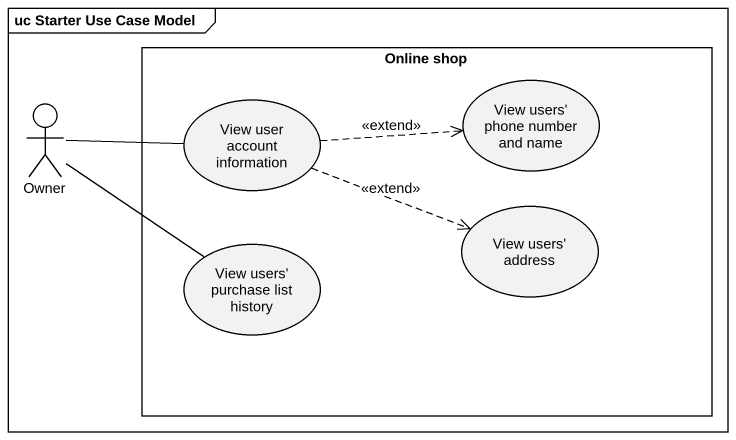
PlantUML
@startuml
mainframe uc Starter Use Case Model
rectangle "Online shop" as Online_shop {
  usecase "View user account information" as View_user_account
  usecase "View users' phone number and name" as View_users_phone_number_and
  usecase "View users' address" as View_users_address
  usecase "View users' purchase list history" as View_users_purchase_list
}
actor Owner
Owner -right- View_user_account
View_user_account .right.> View_users_phone_number_and : <<extend>>
View_user_account .right.> View_users_address : <<extend>>
View_users_purchase_list -left- Owner
@enduml
